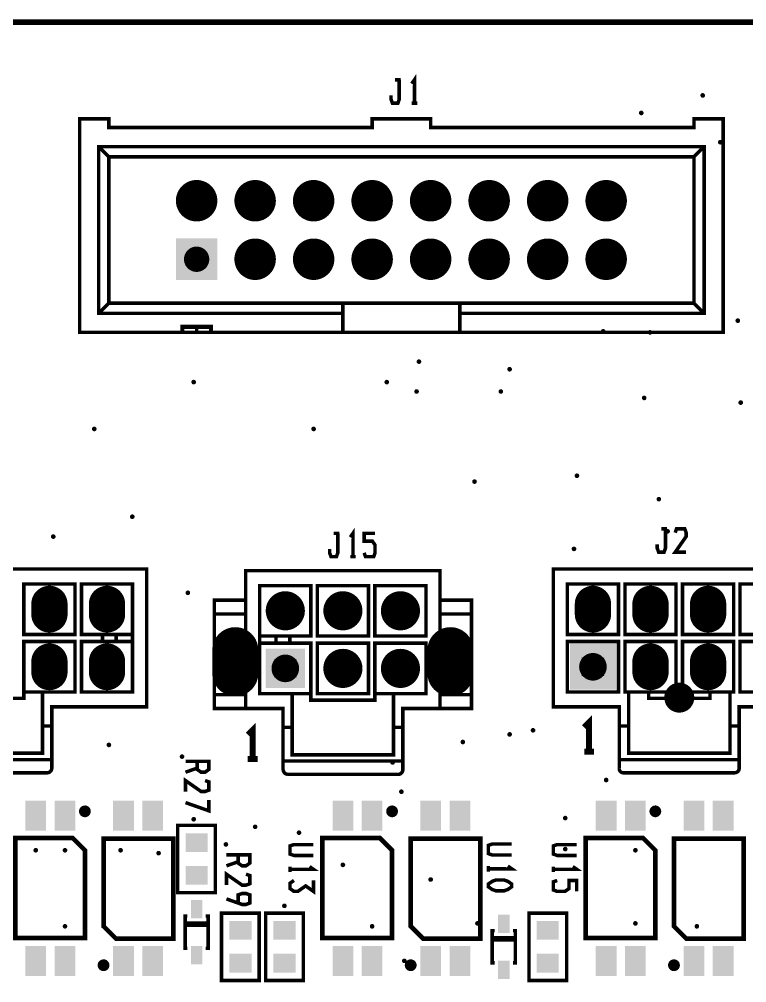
# Model space of a CAD drawing. Extents: x -7 to 310, y -94 to 128.
# Drawn here: x 48.5 to 80.08, y 86.58 to 128.4 of the extents above; entities that cross this region are included whole.
import ezdxf

# ---------------------------------------------------------------- set-up
doc = ezdxf.new("R2010")
doc.units = 0
doc.header["$MEASUREMENT"] = 0
doc.layers.get('0').update_dxf_attribs({"linetype": 'CONTINUOUS'})
for name, color, linetype in [('22-304-2_DRL', 1, 'CONTINUOUS'), ('22-304-2_SMT', 254, 'CONTINUOUS'), ('22-304-2_SST', 1, 'CONTINUOUS'), ('THRUHOLE_NPT', 15, 'CONTINUOUS'), ('THRUHOLE_TAP', 7, 'CONTINUOUS')]:
    doc.layers.add(name, color=color, linetype=linetype)

# ---------------------------------------------------------------- blocks, each defined once
blk = doc.blocks.new('ROUND_9')
at = {"const_width": 0.65024}
blk.add_lwpolyline([(-0.32512, 0, 1), (0.32512, 0, 1)], format="xyb", close=True, dxfattribs=at)
blk = doc.blocks.new('ROUND_14')
at = {"const_width": 0.59944}
blk.add_lwpolyline([(-0.29972, 0, 1), (0.29972, 0, 1)], format="xyb", close=True, dxfattribs=at)
blk = doc.blocks.new('ROUND_16')
at = {"const_width": 0.54991}
blk.add_lwpolyline([(-0.274954, 0, 1), (0.274954, 0, 1)], format="xyb", close=True, dxfattribs=at)
blk = doc.blocks.new('ROUND_85')
at = {"const_width": 0.8001}
blk.add_lwpolyline([(-0.40005, 0, 1), (0.40005, 0, 1)], format="xyb", close=True, dxfattribs=at)
blk = doc.blocks.new('ROUND_87')
at = {"const_width": 0.10033}
blk.add_lwpolyline([(-0.050164, 0, 1), (0.050164, 0, 1)], format="xyb", close=True, dxfattribs=at)
blk = doc.blocks.new('ROUND_88')
at = {"const_width": 0.10033}
blk.add_lwpolyline([(-0.050164, 0, 1), (0.050164, 0, 1)], format="xyb", close=True, dxfattribs=at)
blk = doc.blocks.new('RECTANGLE_3')
blk.add_solid([(0.4826, 0.4064), (0.4826, -0.4064), (-0.4826, 0.4064), (-0.4826, -0.4064)])
blk = doc.blocks.new('RECTANGLE_4')
blk.add_solid([(0.25019, 0.40005), (0.25019, -0.40005), (-0.25019, 0.40005), (-0.25019, -0.40005)])
blk = doc.blocks.new('ROUND_6')
at = {"const_width": 0.90043}
blk.add_lwpolyline([(-0.450214, 0, 1), (0.450214, 0, 1)], format="xyb", close=True, dxfattribs=at)
blk = doc.blocks.new('SQUARE_7')
blk.add_solid([(0.90043, 0.90043), (0.90043, -0.90043), (-0.90043, 0.90043), (-0.90043, -0.90043)])
blk = doc.blocks.new('OBLONG_8')
at = {"const_width": 1.5748}
blk.add_lwpolyline([(0, 0.2286), (0, -0.2286)], dxfattribs=at)
at = {"const_width": 0.7874}
for points in [[(-0.3937, 0.2286, 1), (0.3937, 0.2286, 1)], [(-0.3937, -0.2286, 1), (0.3937, -0.2286, 1)]]:
    blk.add_lwpolyline(points, format="xyb", close=True, dxfattribs=at)
blk = doc.blocks.new('SQUARE_10')
blk.add_solid([(0.99949, 0.99949), (0.99949, -0.99949), (-0.99949, 0.99949), (-0.99949, -0.99949)])
blk = doc.blocks.new('SQUARE_13')
blk.add_solid([(0.84963, 0.84963), (0.84963, -0.84963), (-0.84963, 0.84963), (-0.84963, -0.84963)])
blk = doc.blocks.new('ROUND_25')
at = {"const_width": 0.84963}
blk.add_lwpolyline([(-0.424814, 0, 1), (0.424814, 0, 1)], format="xyb", close=True, dxfattribs=at)
blk = doc.blocks.new('OBLONG_30')
at = {"const_width": 1.99898}
blk.add_lwpolyline([(0, 0.50038), (0, -0.50038)], dxfattribs=at)
at = {"const_width": 0.99949}
for points in [[(-0.499744, 0.50038, 1), (0.499744, 0.50038, 1)], [(-0.499744, -0.50038, 1), (0.499744, -0.50038, 1)]]:
    blk.add_lwpolyline(points, format="xyb", close=True, dxfattribs=at)
blk = doc.blocks.new('RECTANGLE_32')
blk.add_solid([(0.44958, 0.65024), (0.44958, -0.65024), (-0.44958, 0.65024), (-0.44958, -0.65024)])
blk = doc.blocks.new('ROUND_80')
at = {"const_width": 0.10033}
blk.add_lwpolyline([(-0.050164, 0, 1), (0.050164, 0, 1)], format="xyb", close=True, dxfattribs=at)

msp = doc.modelspace()

# ---------------------------------------------------------------- linework, layer by layer
at = {"layer": '22-304-2_DRL', "const_width": 0.254}
msp.add_lwpolyline([(137.579, -5.73), (137.579, 83.272), (134.579, 86.272), (113.081, 86.272), (105.08, 94.27), (105.08, 120.27), (97.079, 128.271), (33.279, 128.271), (25.28, 120.27), (25.28, 94.27), (17.279, 86.272), (-4.219, 86.272), (-7.219, 83.272), (-7.219, 22.271), (15.781, -0.728)], dxfattribs=at)
at = {"layer": '22-304-2_SST'}
for points, const_width in [([(65.656, 124.755), (65.656, 125.771), (65.539, 125.601)], 0.152), ([(64.64, 125.093), (64.64, 124.923), (64.701, 124.755), (64.937, 124.755), (64.996, 124.923), (64.996, 125.771)], 0.152), ([(65.057, 125.771), (64.818, 125.771)], 0.152), ([(65.776, 124.755), (65.539, 124.755)], 0.152), ([(78.234, 115.632), (77.79, 116.076), (67.63, 116.076), (62.55, 116.076), (62.55, 115.632), (51.945, 115.632), (51.945, 122.871), (78.234, 122.871), (78.234, 115.632), (67.63, 115.632), (67.63, 114.806), (79.06, 114.806), (79.06, 124.077), (77.79, 124.077), (77.79, 123.696), (66.36, 123.696), (66.36, 124.077), (63.82, 124.077), (63.82, 123.696), (52.39, 123.696), (52.39, 124.077), (51.12, 124.077), (51.12, 114.806), (55.565, 114.806), (55.59, 114.806), (55.59, 115.035), (56.809, 115.035), (56.809, 114.806), (56.2, 114.806), (55.59, 114.806)], 0.152), ([(51.945, 115.632), (52.39, 116.076), (52.39, 122.426), (51.945, 122.871)], 0.152), ([(78.234, 122.871), (77.79, 122.426), (77.79, 116.076)], 0.152), ([(77.79, 122.426), (52.39, 122.426)], 0.152), ([(55.882, 120.678), (55.882, 120.839), (56.517, 120.839), (56.517, 120.678), (55.882, 120.678), (55.882, 120.361), (56.517, 120.361), (56.517, 120.204), (55.882, 120.204), (55.882, 120.361)], 0.152), ([(58.422, 120.361), (58.422, 120.678), (58.422, 120.839), (59.057, 120.839), (59.057, 120.678), (59.057, 120.361), (59.057, 120.204), (58.422, 120.204), (58.422, 120.361), (59.057, 120.361)], 0.152), ([(60.962, 120.361), (60.962, 120.678), (60.962, 120.839), (61.597, 120.839), (61.597, 120.678), (61.597, 120.361), (61.597, 120.204), (60.962, 120.204), (60.962, 120.361), (61.597, 120.361)], 0.152), ([(63.502, 120.361), (63.502, 120.678), (63.502, 120.839), (64.137, 120.839), (64.137, 120.678), (64.137, 120.361), (64.137, 120.204), (63.502, 120.204), (63.502, 120.361), (64.137, 120.361)], 0.152), ([(66.042, 120.361), (66.042, 120.678), (66.042, 120.839), (66.677, 120.839), (66.677, 120.678), (66.677, 120.361), (66.677, 120.204), (66.042, 120.204), (66.042, 120.361), (66.677, 120.361)], 0.152), ([(68.582, 120.361), (68.582, 120.678), (68.582, 120.839), (69.217, 120.839), (69.217, 120.678), (69.217, 120.361), (69.217, 120.204), (68.582, 120.204), (68.582, 120.361), (69.217, 120.361)], 0.152), ([(71.122, 120.361), (71.122, 120.678), (71.122, 120.839), (71.757, 120.839), (71.757, 120.678), (71.757, 120.361), (71.757, 120.204), (71.122, 120.204), (71.122, 120.361), (71.757, 120.361)], 0.152), ([(73.662, 120.361), (73.662, 120.678), (73.662, 120.839), (74.297, 120.839), (74.297, 120.678), (74.297, 120.361), (74.297, 120.204), (73.662, 120.204), (73.662, 120.361), (74.297, 120.361)], 0.152), ([(56.517, 120.361), (56.517, 120.678)], 0.152), ([(58.422, 120.678), (59.057, 120.678)], 0.152), ([(60.962, 120.678), (61.597, 120.678)], 0.152), ([(63.502, 120.678), (64.137, 120.678)], 0.152), ([(66.042, 120.678), (66.677, 120.678)], 0.152), ([(68.582, 120.678), (69.217, 120.678)], 0.152), ([(71.122, 120.678), (71.757, 120.678)], 0.152), ([(73.662, 120.678), (74.297, 120.678)], 0.152), ([(56.517, 118.138), (56.517, 118.299), (55.882, 118.299), (55.882, 118.138), (56.517, 118.138), (56.517, 117.821), (55.882, 117.821), (55.882, 117.664), (56.517, 117.664), (56.517, 117.821)], 0.152), ([(58.422, 117.821), (58.422, 118.138), (58.422, 118.299), (59.057, 118.299), (59.057, 118.138), (59.057, 117.821), (59.057, 117.664), (58.422, 117.664), (58.422, 117.821), (59.057, 117.821)], 0.152), ([(60.962, 117.821), (60.962, 118.138), (60.962, 118.299), (61.597, 118.299), (61.597, 118.138), (61.597, 117.821), (61.597, 117.664), (60.962, 117.664), (60.962, 117.821), (61.597, 117.821)], 0.152), ([(63.502, 117.821), (63.502, 118.138), (63.502, 118.299), (64.137, 118.299), (64.137, 118.138), (64.137, 117.821), (64.137, 117.664), (63.502, 117.664), (63.502, 117.821), (64.137, 117.821)], 0.152), ([(66.042, 117.821), (66.042, 118.138), (66.042, 118.299), (66.677, 118.299), (66.677, 118.138), (66.677, 117.821), (66.677, 117.664), (66.042, 117.664), (66.042, 117.821), (66.677, 117.821)], 0.152), ([(68.582, 117.821), (68.582, 118.138), (68.582, 118.299), (69.217, 118.299), (69.217, 118.138), (69.217, 117.821), (69.217, 117.664), (68.582, 117.664), (68.582, 117.821), (69.217, 117.821)], 0.152), ([(71.122, 117.821), (71.122, 118.138), (71.122, 118.299), (71.757, 118.299), (71.757, 118.138), (71.757, 117.821), (71.757, 117.664), (71.122, 117.664), (71.122, 117.821), (71.757, 117.821)], 0.152), ([(73.662, 117.821), (73.662, 118.138), (73.662, 118.299), (74.297, 118.299), (74.297, 118.138), (74.297, 117.821), (74.297, 117.664), (73.662, 117.664), (73.662, 117.821), (74.297, 117.821)], 0.152), ([(55.882, 118.138), (55.882, 117.821)], 0.152), ([(58.422, 118.138), (59.057, 118.138)], 0.152), ([(60.962, 118.138), (61.597, 118.138)], 0.152), ([(63.502, 118.138), (64.137, 118.138)], 0.152), ([(66.042, 118.138), (66.677, 118.138)], 0.152), ([(68.582, 118.138), (69.217, 118.138)], 0.152), ([(71.122, 118.138), (71.757, 118.138)], 0.152), ([(73.662, 118.138), (74.297, 118.138)], 0.152), ([(52.39, 116.076), (62.55, 116.076)], 0.152), ([(67.63, 115.632), (67.63, 116.076)], 0.152), ([(62.55, 115.632), (62.55, 114.806), (67.63, 114.806)], 0.152), ([(56.809, 114.806), (56.835, 114.806), (56.835, 115.06), (55.565, 115.06), (55.565, 114.806)], 0.152), ([(56.2, 115.035), (56.2, 114.806)], 0.152), ([(56.835, 114.806), (62.55, 114.806)], 0.152), ([(62.989, 105.07), (62.989, 106.086), (62.872, 105.916)], 0.152), ([(76.197, 105.604), (76.197, 105.436), (76.258, 105.266), (76.494, 105.266), (76.553, 105.436), (76.553, 106.282)], 0.152), ([(76.614, 106.282), (76.375, 106.282)], 0.152), ([(77.452, 105.266), (76.977, 105.266), (77.452, 105.944), (77.452, 106.112), (77.391, 106.282), (77.035, 106.282), (76.977, 106.112)], 0.152), ([(61.973, 105.408), (61.973, 105.238), (62.034, 105.07), (62.27, 105.07), (62.329, 105.238), (62.329, 106.086)], 0.152), ([(62.39, 106.086), (62.151, 106.086)], 0.152), ([(63.472, 105.238), (63.533, 105.07), (63.888, 105.07), (63.947, 105.238), (63.947, 105.578), (63.827, 105.746), (63.472, 105.746), (63.472, 106.086), (63.947, 106.086)], 0.152), ([(63.109, 105.07), (62.872, 105.07)], 0.152), ([(45.11, 97.719), (44.709, 97.719), (44.709, 98.55), (40.589, 98.55), (40.589, 104.532), (54.031, 104.532), (54.031, 98.55), (49.911, 98.55), (49.911, 97.719), (49.509, 97.719), (49.509, 96.541), (45.11, 96.541), (45.11, 97.719), (45.11, 99.195), (45.92, 99.195)], 0.152), ([(74.955, 97.719), (74.554, 97.719), (74.554, 98.55), (71.684, 98.55), (71.684, 104.532), (82.623, 104.532), (82.623, 98.55), (79.756, 98.55), (79.756, 97.719), (79.354, 97.719), (79.354, 96.541), (74.955, 96.541), (74.955, 97.719), (74.955, 99.195), (75.824, 99.195), (77.015, 99.195), (77.015, 101.385), (74.795, 101.385), (74.795, 99.195), (74.955, 99.195)], 0.152), ([(58.328, 99.081), (56.969, 99.081), (56.969, 98.481), (58.328, 98.481), (58.328, 104.461), (66.769, 104.461), (66.769, 98.481), (65.151, 98.481), (65.151, 97.661), (64.749, 97.661), (64.749, 96.47), (60.35, 96.47), (60.35, 97.661), (60.35, 99.127), (58.94, 99.127), (58.94, 103.815), (61.16, 103.815), (61.16, 101.626), (60.249, 101.626), (60.249, 101.316), (61.16, 101.316), (61.16, 98.845), (63.939, 98.845), (63.939, 101.316), (66.159, 101.316), (66.159, 99.127), (64.749, 99.127), (64.749, 97.661)], 0.152), ([(50.919, 103.887), (48.699, 103.887), (48.699, 101.695), (50.919, 101.695), (50.919, 103.887)], 0.152), ([(53.419, 103.887), (51.199, 103.887), (51.199, 101.695), (52.11, 101.695), (52.11, 101.385), (51.199, 101.385), (51.199, 99.195), (53.419, 99.195), (53.419, 103.887)], 0.152), ([(63.66, 103.815), (61.44, 103.815), (61.44, 101.626), (63.66, 101.626), (63.66, 103.815)], 0.152), ([(66.159, 103.815), (63.939, 103.815), (63.939, 101.626), (66.159, 101.626), (66.159, 103.815)], 0.152), ([(74.516, 103.887), (72.296, 103.887), (72.296, 101.695), (74.516, 101.695), (74.516, 103.887)], 0.152), ([(77.015, 103.887), (74.795, 103.887), (74.795, 101.695), (77.015, 101.695), (77.015, 103.887)], 0.152), ([(79.514, 103.887), (77.295, 103.887), (77.295, 101.695), (79.514, 101.695), (79.514, 103.887)], 0.152), ([(82.014, 103.887), (79.794, 103.887), (79.794, 101.695), (80.706, 101.695), (80.706, 101.385), (79.794, 101.385), (79.794, 99.195), (82.014, 99.195), (82.014, 103.887)], 0.152), ([(49.492, 103.109), (49.492, 102.474), (50.127, 102.474), (49.977, 102.624), (49.977, 102.957), (50.127, 103.109), (49.492, 103.109), (49.642, 102.957), (49.642, 102.624), (49.977, 102.624)], 0.152), ([(49.642, 102.957), (49.977, 102.957)], 0.152), ([(50.127, 103.109), (50.127, 102.474)], 0.152), ([(52.141, 102.957), (51.991, 103.109), (52.626, 103.109), (52.476, 102.957), (52.141, 102.957), (52.141, 102.624), (51.991, 102.474), (52.626, 102.474), (52.476, 102.624), (52.141, 102.624)], 0.152), ([(51.991, 103.109), (51.991, 102.474)], 0.152), ([(52.476, 102.957), (52.476, 102.624)], 0.152), ([(52.626, 103.109), (52.626, 102.474)], 0.152), ([(58.328, 103.18), (56.969, 103.18), (56.969, 102.581), (56.969, 99.081)], 0.152), ([(59.733, 103.038), (59.733, 102.403), (60.368, 102.403), (60.218, 102.553), (60.218, 102.888), (60.368, 103.038), (59.733, 103.038), (59.883, 102.888), (59.883, 102.553), (60.218, 102.553)], 0.152), ([(59.883, 102.888), (60.218, 102.888)], 0.152), ([(60.368, 103.038), (60.368, 102.403)], 0.152), ([(62.232, 103.038), (62.232, 102.403), (62.867, 102.403), (62.717, 102.553), (62.717, 102.888), (62.867, 103.038), (62.232, 103.038), (62.382, 102.888), (62.382, 102.553), (62.717, 102.553)], 0.152), ([(62.382, 102.888), (62.717, 102.888)], 0.152), ([(62.867, 103.038), (62.867, 102.403)], 0.152), ([(65.217, 102.553), (65.367, 102.403), (65.367, 103.038), (64.732, 103.038), (64.882, 102.888), (64.882, 102.553), (65.217, 102.553), (65.217, 102.888), (64.882, 102.888)], 0.152), ([(64.732, 103.038), (64.732, 102.403)], 0.152), ([(65.367, 103.038), (65.217, 102.888)], 0.152), ([(68.13, 102.581), (68.13, 103.18), (66.769, 103.18)], 0.152), ([(73.088, 103.109), (73.088, 102.474), (73.723, 102.474), (73.723, 103.109), (73.088, 103.109), (73.238, 102.957), (73.238, 102.624), (73.571, 102.624), (73.571, 102.957), (73.238, 102.957)], 0.152), ([(73.723, 103.109), (73.571, 102.957)], 0.152), ([(75.588, 103.109), (75.588, 102.474), (76.223, 102.474), (76.073, 102.624), (76.073, 102.957), (76.223, 103.109), (75.588, 103.109), (75.738, 102.957), (75.738, 102.624), (76.073, 102.624)], 0.152), ([(75.738, 102.957), (76.073, 102.957)], 0.152), ([(76.223, 103.109), (76.223, 102.474)], 0.152), ([(78.087, 103.109), (78.087, 102.474), (78.722, 102.474), (78.572, 102.624), (78.572, 102.957), (78.722, 103.109), (78.087, 103.109), (78.237, 102.957), (78.237, 102.624), (78.572, 102.624)], 0.152), ([(78.237, 102.957), (78.572, 102.957)], 0.152), ([(78.722, 103.109), (78.722, 102.474)], 0.152), ([(49.492, 102.474), (49.642, 102.624)], 0.152), ([(58.328, 102.581), (56.969, 102.581)], 0.152), ([(59.733, 102.403), (59.883, 102.553)], 0.152), ([(62.232, 102.403), (62.382, 102.553)], 0.152), ([(65.367, 102.403), (64.732, 102.403), (64.882, 102.553)], 0.152), ([(66.769, 102.581), (68.13, 102.581), (68.13, 99.081), (68.13, 98.481), (66.769, 98.481)], 0.152), ([(73.088, 102.474), (73.238, 102.624)], 0.152), ([(73.723, 102.474), (73.571, 102.624)], 0.152), ([(75.588, 102.474), (75.738, 102.624)], 0.152), ([(78.087, 102.474), (78.237, 102.624)], 0.152), ([(52.11, 101.695), (52.71, 101.695), (52.71, 101.385), (52.11, 101.385)], 0.152), ([(53.419, 101.695), (52.71, 101.695)], 0.152), ([(58.94, 101.316), (59.649, 101.316), (59.649, 101.626), (60.249, 101.626)], 0.152), ([(58.94, 101.626), (59.649, 101.626)], 0.152), ([(45.11, 99.195), (43.7, 99.195), (43.7, 101.385), (45.92, 101.385), (45.92, 98.921), (48.699, 98.921), (48.699, 101.385), (50.919, 101.385), (50.919, 99.195), (49.509, 99.195), (49.509, 97.719)], 0.152), ([(52.71, 101.385), (53.419, 101.385)], 0.152), ([(60.249, 101.316), (59.649, 101.316)], 0.152), ([(63.66, 99.127), (63.66, 101.316), (61.44, 101.316), (61.44, 99.127), (63.66, 99.127)], 0.152), ([(74.516, 99.195), (74.516, 101.385), (72.296, 101.385), (72.296, 99.195), (74.516, 99.195)], 0.152), ([(79.354, 97.719), (79.354, 99.195), (79.514, 99.195), (79.514, 101.385), (77.295, 101.385), (77.295, 99.195), (78.486, 99.195), (78.486, 98.921), (75.824, 98.921), (75.824, 99.195)], 0.152), ([(49.977, 100.122), (50.127, 99.972), (49.492, 99.972), (49.642, 100.122), (49.977, 100.122), (49.977, 100.458), (50.127, 100.607), (49.492, 100.607), (49.642, 100.458), (49.977, 100.458)], 0.152), ([(49.492, 100.607), (49.492, 99.972)], 0.152), ([(49.642, 100.122), (49.642, 100.458)], 0.152), ([(50.127, 100.607), (50.127, 99.972)], 0.152), ([(52.476, 100.122), (52.626, 99.972), (51.991, 99.972), (52.141, 100.122), (52.476, 100.122), (52.476, 100.458), (52.626, 100.607), (51.991, 100.607), (52.141, 100.458), (52.476, 100.458)], 0.152), ([(51.991, 100.607), (51.991, 99.972)], 0.152), ([(52.141, 100.122), (52.141, 100.458)], 0.152), ([(52.626, 100.607), (52.626, 99.972)], 0.152), ([(60.218, 100.054), (60.368, 99.904), (59.733, 99.904), (59.883, 100.054), (60.218, 100.054), (60.218, 100.389), (60.368, 100.539), (59.733, 100.539), (59.883, 100.389), (60.218, 100.389)], 0.152), ([(59.733, 100.539), (59.733, 99.904)], 0.152), ([(59.883, 100.054), (59.883, 100.389)], 0.152), ([(60.368, 100.539), (60.368, 99.904)], 0.152), ([(62.717, 100.054), (62.867, 99.904), (62.232, 99.904), (62.382, 100.054), (62.717, 100.054), (62.717, 100.389), (62.867, 100.539), (62.232, 100.539), (62.382, 100.389), (62.717, 100.389)], 0.152), ([(62.232, 100.539), (62.232, 99.904)], 0.152), ([(62.382, 100.054), (62.382, 100.389)], 0.152), ([(62.867, 100.539), (62.867, 99.904)], 0.152), ([(65.217, 100.054), (65.367, 99.904), (64.732, 99.904), (64.882, 100.054), (65.217, 100.054), (65.217, 100.389), (65.367, 100.539), (64.732, 100.539), (64.882, 100.389), (65.217, 100.389)], 0.152), ([(64.732, 100.539), (64.732, 99.904)], 0.152), ([(64.882, 100.054), (64.882, 100.389)], 0.152), ([(65.367, 100.539), (65.367, 99.904)], 0.152), ([(73.571, 100.122), (73.723, 99.972), (73.088, 99.972), (73.238, 100.122), (73.571, 100.122), (73.571, 100.458), (73.723, 100.607), (73.088, 100.607), (73.238, 100.458), (73.571, 100.458)], 0.152), ([(73.088, 100.607), (73.088, 99.972)], 0.152), ([(73.238, 100.122), (73.238, 100.458)], 0.152), ([(73.723, 100.607), (73.723, 99.972)], 0.152), ([(76.073, 100.122), (76.223, 99.972), (75.588, 99.972), (75.738, 100.122), (76.073, 100.122), (76.073, 100.458), (76.223, 100.607), (75.588, 100.607), (75.738, 100.458), (76.073, 100.458)], 0.152), ([(75.588, 100.607), (75.588, 99.972)], 0.152), ([(75.738, 100.122), (75.738, 100.458)], 0.152), ([(76.223, 100.607), (76.223, 99.972)], 0.152), ([(78.572, 100.122), (78.722, 99.972), (78.087, 99.972), (78.237, 100.122), (78.572, 100.122), (78.572, 100.458), (78.722, 100.607), (78.087, 100.607), (78.237, 100.458), (78.572, 100.458)], 0.152), ([(78.087, 100.607), (78.087, 99.972)], 0.152), ([(78.237, 100.122), (78.237, 100.458)], 0.152), ([(78.722, 100.607), (78.722, 99.972)], 0.152), ([(48.699, 99.195), (49.509, 99.195)], 0.152), ([(60.35, 99.127), (61.16, 99.127)], 0.152), ([(63.939, 99.127), (64.749, 99.127)], 0.152), ([(66.769, 99.081), (68.13, 99.081)], 0.152), ([(78.486, 99.195), (79.354, 99.195)], 0.152), ([(58.328, 98.481), (59.949, 98.481), (59.949, 97.661), (59.949, 96.201)], 0.152), ([(73.238, 96.609), (73.238, 97.879), (73.027, 97.666)], 0.254), ([(49.911, 97.719), (49.911, 96.261)], 0.152), ([(58.633, 96.284), (58.633, 97.554), (58.422, 97.344)], 0.254), ([(60.35, 97.661), (59.949, 97.661)], 0.152), ([(65.151, 97.661), (65.151, 96.201)], 0.152), ([(74.554, 97.719), (74.554, 96.261)], 0.152), ([(79.756, 97.719), (79.756, 96.261)], 0.152), ([(73.452, 96.609), (73.027, 96.609)], 0.254), ([(44.709, 95.891), (44.709, 96.261), (49.911, 96.261), (49.911, 95.891)], 0.152), ([(56.225, 96.19), (56.225, 95.835), (56.395, 95.715), (56.566, 95.715), (56.733, 95.835), (56.733, 96.19), (55.717, 96.19)], 0.152), ([(58.847, 96.284), (58.422, 96.284)], 0.254), ([(65.151, 95.822), (65.151, 96.201), (59.949, 96.201), (59.949, 95.822)], 0.152), ([(74.554, 95.891), (74.554, 96.261), (79.756, 96.261), (79.756, 95.891)], 0.152), ([(56.225, 95.893), (55.717, 95.715)], 0.152), ([(49.71, 95.69), (44.871, 95.69)], 0.152), ([(55.717, 94.877), (55.717, 95.352), (56.395, 94.877), (56.566, 94.877), (56.733, 94.938), (56.733, 95.294), (56.566, 95.352)], 0.152), ([(60.162, 95.621), (64.95, 95.621)], 0.152), ([(79.555, 95.69), (74.755, 95.69)], 0.152), ([(55.717, 94.395), (56.733, 94.039), (56.733, 94.514)], 0.152), ([(51.519, 94.075), (51.181, 94.075)], 0.152), ([(51.272, 94.176), (51.272, 93.854)], 0.152), ([(51.409, 94.184), (51.409, 93.846)], 0.152), ([(64.854, 94.075), (64.516, 94.075)], 0.152), ([(64.607, 94.176), (64.607, 93.854)], 0.152), ([(64.744, 94.184), (64.744, 93.846)], 0.152), ([(76.284, 94.075), (75.946, 94.075)], 0.152), ([(76.037, 94.176), (76.037, 93.854)], 0.152), ([(76.174, 94.184), (76.174, 93.846)], 0.152), ([(51.511, 93.937), (51.188, 93.937)], 0.152), ([(64.846, 93.937), (64.523, 93.937)], 0.152), ([(76.276, 93.937), (75.953, 93.937)], 0.152), ([(55.374, 93.407), (55.374, 90.486), (57.013, 90.486), (57.013, 93.407), (55.374, 93.407)], 0.152), ([(51.348, 92.327), (51.348, 88.517), (48.326, 88.517), (48.326, 92.86), (50.815, 92.86), (51.348, 92.327)], 0.201), ([(52.161, 89.025), (52.161, 92.835), (55.184, 92.835), (55.184, 88.492), (52.695, 88.492), (52.161, 89.025)], 0.201), ([(64.683, 92.327), (64.683, 88.517), (61.661, 88.517), (61.661, 92.86), (64.15, 92.86), (64.683, 92.327)], 0.201), ([(65.496, 89.025), (65.496, 92.835), (68.519, 92.835), (68.519, 88.492), (66.03, 88.492), (65.496, 89.025)], 0.201), ([(76.113, 92.327), (76.113, 88.517), (73.091, 88.517), (73.091, 92.86), (75.58, 92.86), (76.113, 92.327)], 0.201), ([(76.926, 89.025), (76.926, 92.835), (79.949, 92.835), (79.949, 88.492), (77.46, 88.492), (76.926, 89.025)], 0.201), ([(61.272, 92.101), (60.426, 92.101), (60.256, 92.159), (60.256, 92.515), (60.426, 92.573), (61.272, 92.573)], 0.152), ([(69.88, 92.121), (69.034, 92.121), (68.864, 92.182), (68.864, 92.538), (69.034, 92.596), (69.88, 92.596)], 0.152), ([(72.702, 92.101), (71.856, 92.101), (71.686, 92.159), (71.686, 92.515), (71.856, 92.573), (72.702, 92.573)], 0.152), ([(58.003, 92.126), (58.003, 91.771), (58.173, 91.651), (58.344, 91.651), (58.511, 91.771), (58.511, 92.126), (57.495, 92.126)], 0.152), ([(58.003, 91.829), (57.495, 91.651)], 0.152), ([(60.256, 91.38), (60.256, 91.618)], 0.152), ([(60.256, 91.499), (61.272, 91.499), (61.102, 91.618)], 0.152), ([(68.864, 91.402), (68.864, 91.639)], 0.152), ([(68.864, 91.522), (69.88, 91.522), (69.71, 91.639)], 0.152), ([(71.686, 91.38), (71.686, 91.618)], 0.152), ([(71.686, 91.499), (72.702, 91.499), (72.532, 91.618)], 0.152), ([(57.495, 90.813), (57.495, 91.288), (58.173, 90.813), (58.344, 90.813), (58.511, 90.874), (58.511, 91.23), (58.344, 91.288)], 0.152), ([(60.426, 91.016), (60.256, 90.897), (60.256, 90.661), (60.426, 90.541), (60.594, 90.541), (60.934, 90.78), (61.272, 90.541), (61.272, 91.016)], 0.152), ([(68.864, 90.861), (69.034, 90.978), (69.202, 91.039), (69.542, 91.039), (69.71, 90.978), (69.88, 90.861), (69.88, 90.742), (69.71, 90.623), (69.542, 90.564), (69.202, 90.564), (69.034, 90.623), (68.864, 90.742), (68.864, 90.861)], 0.152), ([(71.856, 91.016), (71.686, 90.958), (71.686, 90.602), (71.856, 90.541), (72.194, 90.541), (72.364, 90.661), (72.364, 91.016), (72.702, 91.016), (72.702, 90.541)], 0.152), ([(58.003, 90.036), (58.003, 90.392), (58.173, 90.45), (58.344, 90.45), (58.511, 90.392), (58.511, 90.036), (58.344, 89.975), (58.173, 89.975), (57.495, 90.214)], 0.152), ([(55.801, 89.47), (55.699, 89.47), (55.699, 88.073), (55.801, 88.073)], 0.152), ([(56.599, 88.073), (56.7, 88.073), (56.7, 89.47), (56.599, 89.47)], 0.152), ([(57.279, 89.597), (57.279, 86.676), (58.918, 86.676), (58.918, 89.597), (57.279, 89.597)], 0.152), ([(60.835, 86.676), (60.835, 89.597), (59.197, 89.597), (59.197, 86.676), (60.835, 86.676)], 0.152), ([(72.265, 86.676), (72.265, 89.597), (70.627, 89.597), (70.627, 86.676), (72.265, 86.676)], 0.152), ([(56.7, 89.17), (56.7, 89.071), (55.699, 89.071), (55.699, 89.17), (56.7, 89.17)], 0.152), ([(69.136, 88.835), (69.034, 88.835), (69.034, 87.438), (69.136, 87.438)], 0.152), ([(69.934, 87.438), (70.035, 87.438), (70.035, 88.835), (69.934, 88.835)], 0.152), ([(70.035, 88.535), (70.035, 88.436), (69.034, 88.436), (69.034, 88.535), (70.035, 88.535)], 0.152), ([(52.329, 87.394), (51.989, 87.394)], 0.152), ([(52.08, 87.498), (52.08, 87.173)], 0.152), ([(52.217, 87.506), (52.217, 87.166)], 0.152), ([(65.664, 87.394), (65.324, 87.394)], 0.152), ([(65.415, 87.498), (65.415, 87.173)], 0.152), ([(65.552, 87.506), (65.552, 87.166)], 0.152), ([(77.094, 87.394), (76.754, 87.394)], 0.152), ([(76.845, 87.498), (76.845, 87.173)], 0.152), ([(76.982, 87.506), (76.982, 87.166)], 0.152), ([(52.321, 87.257), (51.996, 87.257)], 0.152), ([(65.656, 87.257), (65.331, 87.257)], 0.152), ([(77.086, 87.257), (76.761, 87.257)], 0.152)]:
    msp.add_lwpolyline(points, dxfattribs=dict(at, const_width=const_width))
at = {"layer": '22-304-2_SST', "const_width": 0.152}
for points in [[(49.71, 95.69, 0.414214), (49.911, 95.891)], [(59.959, 95.825, 0.393205), (60.162, 95.621)], [(64.95, 95.621, 0.414214), (65.151, 95.822)], [(74.551, 95.893, 0.044335), (74.549, 95.863)], [(74.549, 95.863, 0.414214), (74.722, 95.69)], [(79.555, 95.69, 0.414214), (79.756, 95.891)], [(74.722, 95.69, 0.047472), (74.755, 95.69)], [(51.348, 94.194, 0.414214), (51.171, 94.016)], [(51.529, 94.016, 0.414214), (51.348, 94.196)], [(64.683, 94.194, 0.414214), (64.506, 94.016)], [(64.864, 94.016, 0.414214), (64.683, 94.196)], [(76.113, 94.194, 0.414214), (75.936, 94.016)], [(76.294, 94.016, 0.414214), (76.113, 94.196)], [(51.171, 94.016, 0.414214), (51.348, 93.838)], [(51.348, 93.836, 0.414214), (51.529, 94.016)], [(64.506, 94.016, 0.414214), (64.683, 93.838)], [(64.683, 93.836, 0.414214), (64.864, 94.016)], [(75.936, 94.016, 0.414214), (76.113, 93.838)], [(76.113, 93.836, 0.414214), (76.294, 94.016)], [(52.159, 87.516, 0.414214), (51.978, 87.336)], [(51.978, 87.336, 0.414214), (52.159, 87.156)], [(52.339, 87.336, 0.414214), (52.159, 87.516)], [(52.159, 87.156, 0.414214), (52.339, 87.336)], [(65.494, 87.516, 0.414214), (65.313, 87.336)], [(65.313, 87.336, 0.414214), (65.494, 87.156)], [(65.674, 87.336, 0.414214), (65.494, 87.516)], [(65.494, 87.156, 0.414214), (65.674, 87.336)], [(76.924, 87.516, 0.414214), (76.743, 87.336)], [(76.743, 87.336, 0.414214), (76.924, 87.156)], [(77.104, 87.336, 0.414214), (76.924, 87.516)], [(76.924, 87.156, 0.414214), (77.104, 87.336)]]:
    msp.add_lwpolyline(points, format="xyb", dxfattribs=at)

# ---------------------------------------------------------------- block references
at = {"layer": '22-304-2_DRL'}
for name, p in [('ROUND_87', (78.171, 125.093)), ('ROUND_87', (75.504, 124.331)), ('ROUND_87', (78.933, 123.061)), ('ROUND_16', (56.2, 120.521)), ('ROUND_16', (58.74, 120.521)), ('ROUND_16', (61.28, 120.521)), ('ROUND_16', (63.82, 120.521)), ('ROUND_16', (66.36, 120.521)), ('ROUND_16', (68.9, 120.521)), ('ROUND_16', (71.44, 120.521)), ('ROUND_16', (73.98, 120.521)), ('ROUND_16', (56.2, 117.981)), ('ROUND_16', (58.74, 117.981)), ('ROUND_16', (61.28, 117.981)), ('ROUND_16', (63.82, 117.981)), ('ROUND_16', (66.36, 117.981)), ('ROUND_16', (68.9, 117.981)), ('ROUND_16', (71.44, 117.981)), ('ROUND_16', (73.98, 117.981)), ('ROUND_88', (79.695, 115.314)), ('ROUND_88', (73.853, 114.852)), ('ROUND_88', (75.885, 114.806)), ('ROUND_88', (65.852, 113.536)), ('ROUND_88', (69.789, 113.206)), ('ROUND_88', (56.073, 112.647)), ('ROUND_88', (64.455, 112.647)), ('ROUND_87', (65.75, 112.241)), ('ROUND_88', (69.408, 112.241)), ('ROUND_88', (75.631, 111.961)), ('ROUND_88', (79.822, 111.758)), ('ROUND_87', (51.755, 110.615)), ('ROUND_88', (61.28, 110.615)), ('ROUND_88', (68.265, 108.329)), ('ROUND_88', (72.71, 108.583)), ('ROUND_88', (76.266, 107.567)), ('ROUND_87', (53.406, 106.805)), ('ROUND_88', (76.647, 106.17)), ('ROUND_88', (49.977, 105.941)), ('ROUND_88', (72.583, 105.408)), ('ROUND_14', (49.809, 102.792)), ('ROUND_14', (52.309, 102.792)), ('ROUND_87', (55.819, 103.503)), ('ROUND_14', (60.05, 102.721)), ('ROUND_14', (62.55, 102.721)), ('ROUND_14', (65.049, 102.721)), ('ROUND_14', (73.406, 102.792)), ('ROUND_14', (75.905, 102.792)), ('ROUND_14', (78.405, 102.792)), ('ROUND_85', (57.879, 100.511)), ('ROUND_85', (67.218, 100.511)), ('ROUND_14', (49.809, 100.29)), ('ROUND_14', (52.309, 100.29)), ('ROUND_14', (60.05, 100.221)), ('ROUND_14', (62.55, 100.221)), ('ROUND_14', (65.049, 100.221)), ('ROUND_14', (73.406, 100.29)), ('ROUND_14', (75.905, 100.29)), ('ROUND_14', (78.405, 100.29)), ('ROUND_9', (77.155, 98.951)), ('ROUND_88', (69.789, 97.356)), ('ROUND_88', (70.805, 97.534)), ('ROUND_87', (67.757, 97.026)), ('ROUND_88', (52.39, 96.899)), ('ROUND_87', (55.565, 96.391)), ('ROUND_87', (64.709, 96.137)), ('ROUND_88', (73.98, 95.375)), ('ROUND_87', (65.09, 94.867)), ('ROUND_88', (56.073, 93.673)), ('ROUND_88', (72.202, 93.724)), ('ROUND_88', (58.74, 93.343)), ('ROUND_87', (60.645, 93.089)), ('ROUND_88', (49.215, 92.327)), ('ROUND_87', (50.485, 92.327)), ('ROUND_88', (52.898, 92.327)), ('ROUND_88', (57.47, 92.581)), ('ROUND_88', (72.202, 92.378)), ('ROUND_87', (75.25, 92.327)), ('ROUND_88', (54.549, 92.2)), ('ROUND_88', (62.55, 91.692)), ('ROUND_87', (66.36, 91.057)), ('ROUND_88', (60.01, 89.914)), ('ROUND_88', (50.485, 89.025)), ('ROUND_88', (63.82, 89.025)), ('ROUND_88', (68.392, 89.152)), ('ROUND_88', (75.25, 89.152)), ('ROUND_88', (77.917, 89.025)), ('ROUND_88', (65.217, 87.526))]:
    msp.add_blockref(name, p, dxfattribs=at)
at = {"layer": '22-304-2_SMT'}
for name, p in [('ROUND_6', (56.2, 120.521)), ('ROUND_6', (58.74, 120.521)), ('ROUND_6', (61.28, 120.521)), ('ROUND_6', (63.82, 120.521)), ('ROUND_6', (66.36, 120.521)), ('ROUND_6', (68.9, 120.521)), ('ROUND_6', (71.44, 120.521)), ('ROUND_6', (73.98, 120.521)), ('SQUARE_7', (56.2, 117.981)), ('ROUND_6', (58.74, 117.981)), ('ROUND_6', (61.28, 117.981)), ('ROUND_6', (63.82, 117.981)), ('ROUND_6', (66.36, 117.981)), ('ROUND_6', (68.9, 117.981)), ('ROUND_6', (71.44, 117.981)), ('ROUND_6', (73.98, 117.981)), ('OBLONG_8', (49.809, 102.792)), ('OBLONG_8', (52.309, 102.792)), ('OBLONG_8', (73.406, 102.792)), ('OBLONG_8', (75.905, 102.792)), ('OBLONG_8', (78.405, 102.792)), ('ROUND_25', (60.05, 102.721)), ('ROUND_25', (62.55, 102.721)), ('ROUND_25', (65.049, 102.721)), ('OBLONG_30', (57.879, 100.511)), ('OBLONG_30', (67.218, 100.511)), ('OBLONG_8', (49.809, 100.29)), ('OBLONG_8', (52.309, 100.29)), ('SQUARE_10', (73.406, 100.29)), ('OBLONG_8', (75.905, 100.29)), ('OBLONG_8', (78.405, 100.29)), ('SQUARE_13', (60.05, 100.221)), ('ROUND_25', (62.55, 100.221)), ('ROUND_25', (65.049, 100.221)), ('RECTANGLE_32', (49.215, 93.826)), ('RECTANGLE_32', (50.485, 93.826)), ('RECTANGLE_32', (53.025, 93.826)), ('RECTANGLE_32', (54.295, 93.826)), ('RECTANGLE_32', (62.55, 93.826)), ('RECTANGLE_32', (63.82, 93.826)), ('RECTANGLE_32', (66.36, 93.826)), ('RECTANGLE_32', (67.63, 93.826)), ('RECTANGLE_32', (73.98, 93.826)), ('RECTANGLE_32', (75.25, 93.826)), ('RECTANGLE_32', (77.79, 93.826)), ('RECTANGLE_32', (79.06, 93.826)), ('RECTANGLE_3', (56.2, 92.657)), ('RECTANGLE_3', (56.2, 91.235)), ('RECTANGLE_4', (56.2, 89.772)), ('RECTANGLE_4', (69.535, 89.137)), ('RECTANGLE_3', (58.105, 88.847)), ('RECTANGLE_3', (60.01, 88.847)), ('RECTANGLE_3', (71.44, 88.847)), ('RECTANGLE_32', (49.215, 87.526)), ('RECTANGLE_32', (50.485, 87.526)), ('RECTANGLE_32', (53.025, 87.526)), ('RECTANGLE_32', (54.295, 87.526)), ('RECTANGLE_4', (56.2, 87.77)), ('RECTANGLE_3', (58.105, 87.425)), ('RECTANGLE_3', (60.01, 87.425)), ('RECTANGLE_32', (62.55, 87.526)), ('RECTANGLE_32', (63.82, 87.526)), ('RECTANGLE_32', (66.36, 87.526)), ('RECTANGLE_32', (67.63, 87.526)), ('RECTANGLE_3', (71.44, 87.425)), ('RECTANGLE_32', (73.98, 87.526)), ('RECTANGLE_32', (75.25, 87.526)), ('RECTANGLE_32', (77.79, 87.526)), ('RECTANGLE_32', (79.06, 87.526)), ('RECTANGLE_4', (69.535, 87.135))]:
    msp.add_blockref(name, p, dxfattribs=at)
at = {"layer": 'THRUHOLE_NPT'}
msp.add_blockref('ROUND_9', (77.155, 98.951), dxfattribs=at)
at = {"layer": 'THRUHOLE_TAP'}
for name, p in [('ROUND_80', (78.171, 125.093)), ('ROUND_80', (75.504, 124.331)), ('ROUND_80', (78.933, 123.061)), ('ROUND_16', (56.2, 120.521)), ('ROUND_16', (58.74, 120.521)), ('ROUND_16', (61.28, 120.521)), ('ROUND_16', (63.82, 120.521)), ('ROUND_16', (66.36, 120.521)), ('ROUND_16', (68.9, 120.521)), ('ROUND_16', (71.44, 120.521)), ('ROUND_16', (73.98, 120.521)), ('ROUND_16', (56.2, 117.981)), ('ROUND_16', (58.74, 117.981)), ('ROUND_16', (61.28, 117.981)), ('ROUND_16', (63.82, 117.981)), ('ROUND_16', (66.36, 117.981)), ('ROUND_16', (68.9, 117.981)), ('ROUND_16', (71.44, 117.981)), ('ROUND_16', (73.98, 117.981)), ('ROUND_80', (79.695, 115.314)), ('ROUND_80', (73.853, 114.852)), ('ROUND_80', (75.885, 114.806)), ('ROUND_80', (65.852, 113.536)), ('ROUND_80', (69.789, 113.206)), ('ROUND_80', (56.073, 112.647)), ('ROUND_80', (64.455, 112.647)), ('ROUND_80', (65.75, 112.241)), ('ROUND_80', (69.408, 112.241)), ('ROUND_80', (75.631, 111.961)), ('ROUND_80', (79.822, 111.758)), ('ROUND_80', (51.755, 110.615)), ('ROUND_80', (61.28, 110.615)), ('ROUND_80', (68.265, 108.329)), ('ROUND_80', (72.71, 108.583)), ('ROUND_80', (76.266, 107.567)), ('ROUND_80', (53.406, 106.805)), ('ROUND_80', (76.647, 106.17)), ('ROUND_80', (49.977, 105.941)), ('ROUND_80', (72.583, 105.408)), ('ROUND_14', (49.809, 102.792)), ('ROUND_14', (52.309, 102.792)), ('ROUND_80', (55.819, 103.503)), ('ROUND_14', (60.05, 102.721)), ('ROUND_14', (62.55, 102.721)), ('ROUND_14', (65.049, 102.721)), ('ROUND_14', (73.406, 102.792)), ('ROUND_14', (75.905, 102.792)), ('ROUND_14', (78.405, 102.792)), ('ROUND_85', (57.879, 100.511)), ('ROUND_85', (67.218, 100.511)), ('ROUND_14', (49.809, 100.29)), ('ROUND_14', (52.309, 100.29)), ('ROUND_14', (60.05, 100.221)), ('ROUND_14', (62.55, 100.221)), ('ROUND_14', (65.049, 100.221)), ('ROUND_14', (73.406, 100.29)), ('ROUND_14', (75.905, 100.29)), ('ROUND_14', (78.405, 100.29)), ('ROUND_80', (69.789, 97.356)), ('ROUND_80', (70.805, 97.534)), ('ROUND_80', (67.757, 97.026)), ('ROUND_80', (52.39, 96.899)), ('ROUND_80', (55.565, 96.391)), ('ROUND_80', (64.709, 96.137)), ('ROUND_80', (73.98, 95.375)), ('ROUND_80', (65.09, 94.867)), ('ROUND_80', (56.073, 93.673)), ('ROUND_80', (72.202, 93.724)), ('ROUND_80', (58.74, 93.343)), ('ROUND_80', (60.645, 93.089)), ('ROUND_80', (49.215, 92.327)), ('ROUND_80', (50.485, 92.327)), ('ROUND_80', (52.898, 92.327)), ('ROUND_80', (57.47, 92.581)), ('ROUND_80', (72.202, 92.378)), ('ROUND_80', (75.25, 92.327)), ('ROUND_80', (54.549, 92.2)), ('ROUND_80', (62.55, 91.692)), ('ROUND_80', (66.36, 91.057)), ('ROUND_80', (60.01, 89.914)), ('ROUND_80', (50.485, 89.025)), ('ROUND_80', (63.82, 89.025)), ('ROUND_80', (68.392, 89.152)), ('ROUND_80', (75.25, 89.152)), ('ROUND_80', (77.917, 89.025)), ('ROUND_80', (65.217, 87.526))]:
    msp.add_blockref(name, p, dxfattribs=at)

doc.saveas('drawing.dxf')
